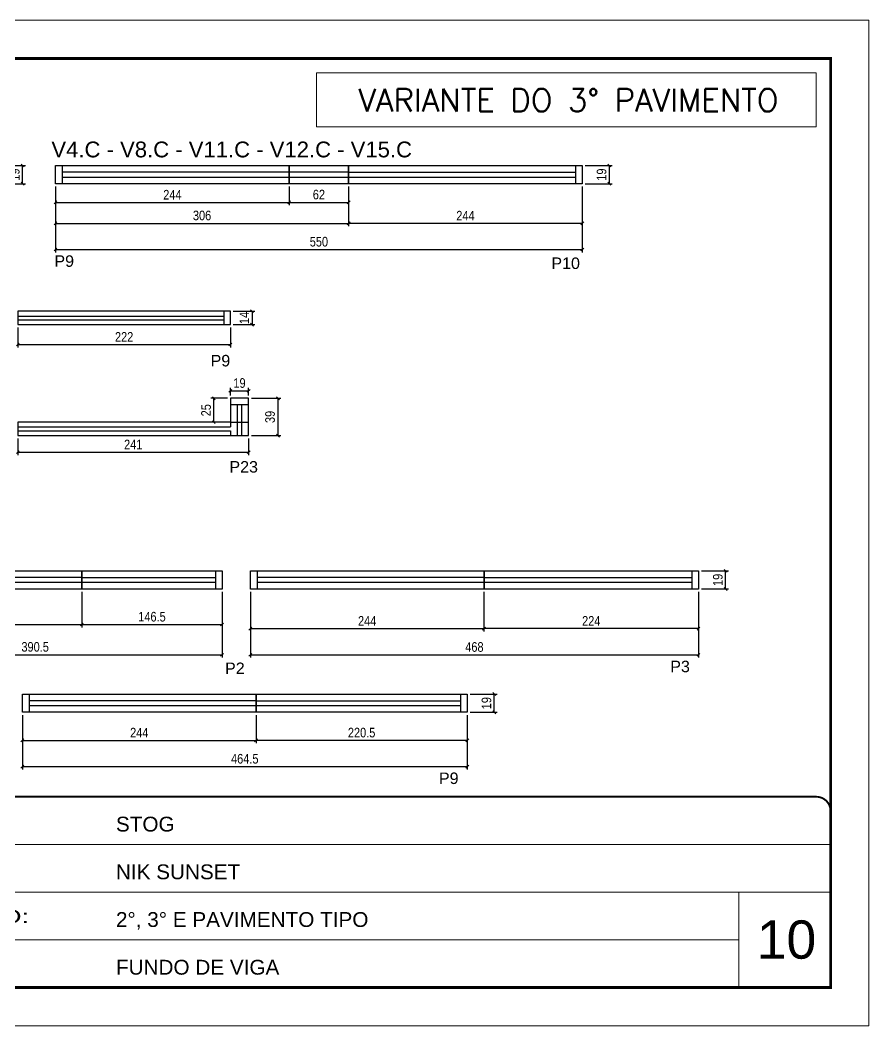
# Model space of a CAD drawing. Header units: millimetres. Extents: x 2437 to 8691, y -1523 to 4121.
# Drawn here: x 4634 to 5521, y 774 to 1824 of the extents above; entities that cross this region are included whole.
import ezdxf

# ---------------------------------------------------------------- set-up
doc = ezdxf.new("R2010")
doc.units = ezdxf.units.MM
doc.linetypes.add('CONTINUO', pattern=[0])
doc.linetypes.add('DASHED', pattern=[0.75, 0.5, -0.25])
for name, color, linetype in [('5', 5, 'Continuous'), ('COTA', 241, 'Continuous'), ('NOMENCLATURA', 7, 'Continuous'), ('Painéis', 200, 'Continuous'), ('SARR_2.2x7', 40, 'Continuous'), ('SARR_EDITAR', 141, 'Continuous')]:
    doc.layers.add(name, color=color, linetype=linetype)
for name, color, linetype, lineweight in [('CARIMBO', 255, 'Continuous', 9), ('Folhas', 255, 'Continuous', 9), ('SARRAFO DE PRESSAO', 251, 'DASHED', 9), ('Texto Seção', 7, 'Continuous', 15)]:
    doc.layers.add(name, color=color, linetype=linetype, lineweight=lineweight)
doc.styles.add('ARIAL', font='arial.ttf')
doc.styles.add('COTA TECNICA', font='techl___.ttf', dxfattribs={"height": 10})
doc.styles.add('COTA TECNICA-50', font='techl___.ttf', dxfattribs={"height": 10})
doc.styles.add('REGUA-120', font='ROMANS.shx', dxfattribs={"height": 15})
doc.styles.get("Standard").update_dxf_attribs({"font": 'arial.ttf'})
doc.styles.add('Tecnologia', font='')
doc.styles.get('Tecnologia').set_extended_font_data('Forgotten Futurist')
doc.dimstyles.new('COTA PAINEL-50', dxfattribs={"dimtxt": 10, "dimasz": 3, "dimexe": 3, "dimexo": 3, "dimgap": 3, "dimtad": 1, "dimdec": 1, "dimzin": 12, "dimdsep": 46, "dimtxsty": 'COTA TECNICA-50', "dimblk1": 'OBLIQUE', "dimblk2": 'OBLIQUE', "dimsah": 1, "dimcen": 0.9, "dimclrd": 4, "dimclre": 4, "dimclrt": 240, "dimadec": 1, "dimazin": 3, "dimtfac": 1, "dimtdec": 1, "dimtmove": 0, "dimatfit": 3, "dimfxl": 1, "dimtolj": 1, "dimtzin": 12, "dimarcsym": 0})
doc.dimstyles.new('PAINEL', dxfattribs={"dimtxt": 10, "dimasz": 3, "dimexe": 3, "dimexo": 3, "dimgap": 3, "dimtad": 1, "dimdec": 1, "dimzin": 12, "dimdsep": 46, "dimtxsty": 'COTA TECNICA', "dimblk1": 'OBLIQUE', "dimblk2": 'OBLIQUE', "dimsah": 1, "dimcen": 0.9, "dimclrd": 4, "dimclre": 4, "dimclrt": 240, "dimadec": 1, "dimazin": 3, "dimtfac": 1, "dimtdec": 1, "dimtmove": 0, "dimatfit": 3, "dimfxl": 1, "dimtolj": 1, "dimtzin": 12, "dimarcsym": 0})

# ---------------------------------------------------------------- blocks, each defined once
blk = doc.blocks.new('9999999999')
at = {"color": 30, "linetype": 'CONTINUO'}
for p, q in [((98564.6, 34379.6), (99584, 34379.6)), ((98564.6, 34329.8), (99488, 34329.8)), ((99584, 34329.8), (99488, 34329.8)), ((99488, 34329.8), (99488, 34230.2)), ((98564.6, 34280), (99488, 34280))]:
    blk.add_line(p, q, dxfattribs=at)
at = {"color": 30, "linetype": 'CONTINUO', "const_width": 2}
blk.add_lwpolyline([(99584, 34230.2), (99584, 34414.4, 0.414214), (99569, 34429.4), (98229, 34429.4, 0.414214), (98214, 34414.4), (98214, 34245.2, 0.414214), (98229, 34230.2), (99584, 34230.2)], format="xyb", dxfattribs=at)
at = {"layer": 'Folhas'}
blk.add_lwpolyline([(98139, 34190.2), (99624, 34190.2), (99624, 35240.2), (98139, 35240.2)], close=True, dxfattribs=at)
at = {"layer": 'Folhas', "color": 30, "const_width": 3}
blk.add_lwpolyline([(98214, 34230.2), (99584, 34230.2), (99584, 35200.2), (98214, 35200.2)], close=True, dxfattribs=at)
at = {"color": 7, "linetype": 'Continuous', "ltscale": 5, "style": 'ARIAL'}
for s, height, p in [('STOG', 15.48, (98837.7, 34393.1)), ('NIK SUNSET', 15.48, (98837.7, 34343.3)), ('2°, 3° E PAVIMENTO TIPO', 15.483, (98837.7, 34293.5)), ('FUNDO DE VIGA', 15.483, (98837.7, 34243.7))]:
    blk.add_text(s, height=height, dxfattribs=at).set_placement(p)
at = {"layer": 'Folhas', "color": 7, "style": 'Tecnologia', "width": 1.5}
blk.add_text('PAVIMENTO:', height=14, dxfattribs=at).set_placement((98573.7, 34297.5))
blk = doc.blocks.new('_Oblique')
at = {"color": 0, "linetype": 'ByBlock', "lineweight": -2}
blk.add_line((-0.5, -0.5), (0.5, 0.5), dxfattribs=at)
blk = doc.blocks.new('*D218')
at = {"layer": 'COTA', "color": 4, "lineweight": -2, "transparency": 16777216}
for p, q in [((5224.5, 1671.9), (5252.8, 1671.9)), ((5249.8, 1652.9), (5249.8, 1671.9)), ((5224.5, 1652.9), (5252.8, 1652.9))]:
    blk.add_line(p, q, dxfattribs=at)
at = {"layer": 'Defpoints', "color": 0, "transparency": 16777216}
for p in [(5221.5, 1671.9), (5249.8, 1671.9), (5221.5, 1652.9)]:
    blk.add_point(p, dxfattribs=at)
at = {"layer": 'COTA', "color": 4, "lineweight": -2, "transparency": 16777216, "xscale": 3, "yscale": 3, "zscale": 3}
for p, rotation in [((5249.8, 1671.9), 90), ((5249.8, 1652.9), 270)]:
    blk.add_blockref('_Oblique', p, dxfattribs=dict(at, rotation=rotation))
at = {"layer": 'COTA', "color": 240, "transparency": 16777216, "insert": (5241.7, 1662.4), "char_height": 10, "attachment_point": 5, "rotation": 90, "style": 'COTA TECNICA'}
blk.add_mtext('\\A1;19', dxfattribs=at)
blk = doc.blocks.new('*D219')
at = {"layer": 'COTA', "color": 4, "linetype": 'ByBlock', "lineweight": -2, "transparency": 16777216}
for p, q in [((4671.5, 1649.9), (4671.5, 1630.4)), ((4915.5, 1649.9), (4915.5, 1630.4)), ((4671.5, 1633.4), (4915.5, 1633.4))]:
    blk.add_line(p, q, dxfattribs=at)
at = {"layer": 'Defpoints', "color": 0, "linetype": 'ByBlock', "transparency": 16777216}
for p in [(4671.5, 1652.9), (4915.5, 1652.9), (4915.5, 1633.4)]:
    blk.add_point(p, dxfattribs=at)
at = {"layer": 'COTA', "color": 4, "linetype": 'ByBlock', "lineweight": -2, "transparency": 16777216, "xscale": 3, "yscale": 3, "zscale": 3, "rotation": 180}
blk.add_blockref('_Oblique', (4671.5, 1633.4), dxfattribs=at)
at = {"layer": 'COTA', "color": 4, "linetype": 'ByBlock', "lineweight": -2, "transparency": 16777216, "xscale": 3, "yscale": 3, "zscale": 3}
blk.add_blockref('_Oblique', (4915.5, 1633.4), dxfattribs=at)
at = {"layer": 'COTA', "color": 240, "linetype": 'ByBlock', "transparency": 16777216, "insert": (4793.5, 1641.4), "char_height": 10, "attachment_point": 5, "style": 'COTA TECNICA-50'}
blk.add_mtext('\\A1;244', dxfattribs=at)
blk = doc.blocks.new('*D220')
at = {"layer": 'COTA', "color": 4, "linetype": 'ByBlock', "lineweight": -2, "transparency": 16777216}
for p, q in [((4915.5, 1649.9), (4915.5, 1630.4)), ((4977.5, 1649.9), (4977.5, 1630.4)), ((4915.5, 1633.4), (4977.5, 1633.4))]:
    blk.add_line(p, q, dxfattribs=at)
at = {"layer": 'Defpoints', "color": 0, "linetype": 'ByBlock', "transparency": 16777216}
for p in [(4915.5, 1652.9), (4977.5, 1652.9), (4977.5, 1633.4)]:
    blk.add_point(p, dxfattribs=at)
at = {"layer": 'COTA', "color": 4, "linetype": 'ByBlock', "lineweight": -2, "transparency": 16777216, "xscale": 3, "yscale": 3, "zscale": 3, "rotation": 180}
blk.add_blockref('_Oblique', (4915.5, 1633.4), dxfattribs=at)
at = {"layer": 'COTA', "color": 4, "linetype": 'ByBlock', "lineweight": -2, "transparency": 16777216, "xscale": 3, "yscale": 3, "zscale": 3}
blk.add_blockref('_Oblique', (4977.5, 1633.4), dxfattribs=at)
at = {"layer": 'COTA', "color": 240, "linetype": 'ByBlock', "transparency": 16777216, "insert": (4946.5, 1641.5), "char_height": 10, "attachment_point": 5, "style": 'COTA TECNICA-50'}
blk.add_mtext('\\A1;62', dxfattribs=at)
blk = doc.blocks.new('*D221')
at = {"layer": 'COTA', "color": 4, "linetype": 'ByBlock', "lineweight": -2, "transparency": 16777216}
for p, q in [((4977.5, 1649.9), (4977.5, 1608.5)), ((5221.5, 1649.9), (5221.5, 1608.5)), ((5221.5, 1611.5), (4977.5, 1611.5))]:
    blk.add_line(p, q, dxfattribs=at)
at = {"layer": 'Defpoints', "color": 0, "linetype": 'ByBlock', "transparency": 16777216}
for p in [(4977.5, 1652.9), (5221.5, 1652.9), (4977.5, 1611.5)]:
    blk.add_point(p, dxfattribs=at)
at = {"layer": 'COTA', "color": 4, "linetype": 'ByBlock', "lineweight": -2, "transparency": 16777216, "xscale": 3, "yscale": 3, "zscale": 3, "rotation": 180}
blk.add_blockref('_Oblique', (4977.5, 1611.5), dxfattribs=at)
at = {"layer": 'COTA', "color": 4, "linetype": 'ByBlock', "lineweight": -2, "transparency": 16777216, "xscale": 3, "yscale": 3, "zscale": 3}
blk.add_blockref('_Oblique', (5221.5, 1611.5), dxfattribs=at)
at = {"layer": 'COTA', "color": 240, "linetype": 'ByBlock', "transparency": 16777216, "insert": (5099.5, 1619.5), "char_height": 10, "attachment_point": 5, "style": 'COTA TECNICA-50'}
blk.add_mtext('\\A1;244', dxfattribs=at)
blk = doc.blocks.new('*D241')
at = {"layer": 'COTA', "color": 4, "lineweight": -2, "transparency": 16777216}
for p, q in [((4671.5, 1649.9), (4671.5, 1581.2)), ((5221.5, 1649.9), (5221.5, 1581.2)), ((4671.5, 1584.2), (5221.5, 1584.2))]:
    blk.add_line(p, q, dxfattribs=at)
at = {"layer": 'Defpoints', "color": 0, "transparency": 16777216}
for p in [(4671.5, 1652.9), (5221.5, 1652.9), (5221.5, 1584.2)]:
    blk.add_point(p, dxfattribs=at)
at = {"layer": 'COTA', "color": 4, "lineweight": -2, "transparency": 16777216, "xscale": 3, "yscale": 3, "zscale": 3, "rotation": 180}
blk.add_blockref('_Oblique', (4671.5, 1584.2), dxfattribs=at)
at = {"layer": 'COTA', "color": 4, "lineweight": -2, "transparency": 16777216, "xscale": 3, "yscale": 3, "zscale": 3}
blk.add_blockref('_Oblique', (5221.5, 1584.2), dxfattribs=at)
at = {"layer": 'COTA', "color": 240, "transparency": 16777216, "insert": (4946.5, 1592.3), "char_height": 10, "attachment_point": 5, "style": 'COTA TECNICA'}
blk.add_mtext('\\A1;550', dxfattribs=at)
blk = doc.blocks.new('*D222')
at = {"layer": 'COTA', "color": 4, "lineweight": -2, "transparency": 16777216}
for p, q in [((4611.8, 1671.9), (4640.1, 1671.9)), ((4637.1, 1652.9), (4637.1, 1671.9)), ((4611.8, 1652.9), (4640.1, 1652.9))]:
    blk.add_line(p, q, dxfattribs=at)
at = {"layer": 'Defpoints', "color": 0, "transparency": 16777216}
for p in [(4608.8, 1671.9), (4637.1, 1671.9), (4608.8, 1652.9)]:
    blk.add_point(p, dxfattribs=at)
at = {"layer": 'COTA', "color": 4, "lineweight": -2, "transparency": 16777216, "xscale": 3, "yscale": 3, "zscale": 3}
for p, rotation in [((4637.1, 1671.9), 90), ((4637.1, 1652.9), 270)]:
    blk.add_blockref('_Oblique', p, dxfattribs=dict(at, rotation=rotation))
at = {"layer": 'COTA', "color": 240, "transparency": 16777216, "insert": (4629, 1662.4), "char_height": 10, "attachment_point": 5, "rotation": 90, "style": 'COTA TECNICA'}
blk.add_mtext('\\A1;19', dxfattribs=at)
blk = doc.blocks.new('*D227')
at = {"layer": 'COTA', "color": 4, "lineweight": -2, "transparency": 16777216}
for p, q in [((4632.1, 1502.8), (4632.1, 1482)), ((4854.1, 1502.8), (4854.1, 1482)), ((4632.1, 1485), (4854.1, 1485))]:
    blk.add_line(p, q, dxfattribs=at)
at = {"layer": 'Defpoints', "color": 0, "transparency": 16777216}
for p in [(4632.1, 1505.8), (4854.1, 1505.8), (4854.1, 1485)]:
    blk.add_point(p, dxfattribs=at)
at = {"layer": 'COTA', "color": 4, "lineweight": -2, "transparency": 16777216, "xscale": 3, "yscale": 3, "zscale": 3, "rotation": 180}
blk.add_blockref('_Oblique', (4632.1, 1485), dxfattribs=at)
at = {"layer": 'COTA', "color": 4, "lineweight": -2, "transparency": 16777216, "xscale": 3, "yscale": 3, "zscale": 3}
blk.add_blockref('_Oblique', (4854.1, 1485), dxfattribs=at)
at = {"layer": 'COTA', "color": 240, "transparency": 16777216, "insert": (4743.1, 1493), "char_height": 10, "attachment_point": 5, "style": 'COTA TECNICA'}
blk.add_mtext('\\A1;222', dxfattribs=at)
blk = doc.blocks.new('*D243')
at = {"layer": 'COTA', "color": 4, "lineweight": -2, "transparency": 16777216}
for p, q in [((4857.1, 1519.8), (4879.7, 1519.8)), ((4876.7, 1519.8), (4876.7, 1505.8)), ((4857.1, 1505.8), (4879.7, 1505.8))]:
    blk.add_line(p, q, dxfattribs=at)
at = {"layer": 'Defpoints', "color": 0, "transparency": 16777216}
for p in [(4854.1, 1519.8), (4854.1, 1505.8), (4876.7, 1505.8)]:
    blk.add_point(p, dxfattribs=at)
at = {"layer": 'COTA', "color": 4, "lineweight": -2, "transparency": 16777216, "xscale": 3, "yscale": 3, "zscale": 3}
for p, rotation in [((4876.7, 1519.8), 90), ((4876.7, 1505.8), 270)]:
    blk.add_blockref('_Oblique', p, dxfattribs=dict(at, rotation=rotation))
at = {"layer": 'COTA', "color": 240, "transparency": 16777216, "insert": (4868.6, 1512.8), "char_height": 10, "attachment_point": 5, "rotation": 90, "style": 'COTA TECNICA-50'}
blk.add_mtext('\\A1;14', dxfattribs=at)
blk = doc.blocks.new('*D201')
at = {"layer": 'COTA', "color": 4, "lineweight": -2, "transparency": 16777216}
for p, q in [((4632.1, 1386.9), (4632.1, 1369.6)), ((4873.1, 1386.9), (4873.1, 1369.6)), ((4632.1, 1372.6), (4873.1, 1372.6))]:
    blk.add_line(p, q, dxfattribs=at)
at = {"layer": 'Defpoints', "color": 0, "transparency": 16777216}
for p in [(4632.1, 1389.9), (4873.1, 1389.9), (4873.1, 1372.6)]:
    blk.add_point(p, dxfattribs=at)
at = {"layer": 'COTA', "color": 4, "lineweight": -2, "transparency": 16777216, "xscale": 3, "yscale": 3, "zscale": 3, "rotation": 180}
blk.add_blockref('_Oblique', (4632.1, 1372.6), dxfattribs=at)
at = {"layer": 'COTA', "color": 4, "lineweight": -2, "transparency": 16777216, "xscale": 3, "yscale": 3, "zscale": 3}
blk.add_blockref('_Oblique', (4873.1, 1372.6), dxfattribs=at)
at = {"layer": 'COTA', "color": 240, "transparency": 16777216, "insert": (4752.6, 1380.7), "char_height": 10, "attachment_point": 5, "style": 'COTA TECNICA'}
blk.add_mtext('\\A1;241', dxfattribs=at)
blk = doc.blocks.new('*D208')
at = {"layer": 'COTA', "color": 4, "linetype": 'ByBlock', "lineweight": -2, "transparency": 16777216}
for p, q in [((4454.9, 1226.8), (4454.9, 1189.7)), ((4698.9, 1226.8), (4698.9, 1189.7)), ((4454.9, 1192.7), (4698.9, 1192.7))]:
    blk.add_line(p, q, dxfattribs=at)
at = {"layer": 'Defpoints', "color": 0, "linetype": 'ByBlock', "transparency": 16777216}
for p in [(4454.9, 1229.8), (4698.9, 1229.8), (4698.9, 1192.7)]:
    blk.add_point(p, dxfattribs=at)
at = {"layer": 'COTA', "color": 4, "linetype": 'ByBlock', "lineweight": -2, "transparency": 16777216, "xscale": 3, "yscale": 3, "zscale": 3, "rotation": 180}
blk.add_blockref('_Oblique', (4454.9, 1192.7), dxfattribs=at)
at = {"layer": 'COTA', "color": 4, "linetype": 'ByBlock', "lineweight": -2, "transparency": 16777216, "xscale": 3, "yscale": 3, "zscale": 3}
blk.add_blockref('_Oblique', (4698.9, 1192.7), dxfattribs=at)
at = {"layer": 'COTA', "color": 240, "linetype": 'ByBlock', "transparency": 16777216, "insert": (4576.9, 1200.8), "char_height": 10, "attachment_point": 5, "style": 'COTA TECNICA-50'}
blk.add_mtext('\\A1;244', dxfattribs=at)
blk = doc.blocks.new('*D209')
at = {"layer": 'COTA', "color": 4, "linetype": 'ByBlock', "lineweight": -2, "transparency": 16777216}
for p, q in [((4698.9, 1226.8), (4698.9, 1189.7)), ((4845.4, 1226.8), (4845.4, 1189.7)), ((4698.9, 1192.7), (4845.4, 1192.7))]:
    blk.add_line(p, q, dxfattribs=at)
at = {"layer": 'Defpoints', "color": 0, "linetype": 'ByBlock', "transparency": 16777216}
for p in [(4698.9, 1229.8), (4845.4, 1229.8), (4845.4, 1192.7)]:
    blk.add_point(p, dxfattribs=at)
at = {"layer": 'COTA', "color": 4, "linetype": 'ByBlock', "lineweight": -2, "transparency": 16777216, "xscale": 3, "yscale": 3, "zscale": 3, "rotation": 180}
blk.add_blockref('_Oblique', (4698.9, 1192.7), dxfattribs=at)
at = {"layer": 'COTA', "color": 4, "linetype": 'ByBlock', "lineweight": -2, "transparency": 16777216, "xscale": 3, "yscale": 3, "zscale": 3}
blk.add_blockref('_Oblique', (4845.4, 1192.7), dxfattribs=at)
at = {"layer": 'COTA', "color": 240, "linetype": 'ByBlock', "transparency": 16777216, "insert": (4772.2, 1200.8), "char_height": 10, "attachment_point": 5, "style": 'COTA TECNICA-50'}
blk.add_mtext('\\A1;146.5', dxfattribs=at)
blk = doc.blocks.new('*D237')
at = {"layer": 'COTA', "color": 4, "lineweight": -2, "transparency": 16777216}
for p, q in [((4454.9, 1226.8), (4454.9, 1158.1)), ((4845.4, 1226.8), (4845.4, 1158.1)), ((4454.9, 1161.1), (4845.4, 1161.1))]:
    blk.add_line(p, q, dxfattribs=at)
at = {"layer": 'Defpoints', "color": 0, "transparency": 16777216}
for p in [(4454.9, 1229.8), (4845.4, 1229.8), (4845.4, 1161.1)]:
    blk.add_point(p, dxfattribs=at)
at = {"layer": 'COTA', "color": 4, "lineweight": -2, "transparency": 16777216, "xscale": 3, "yscale": 3, "zscale": 3, "rotation": 180}
blk.add_blockref('_Oblique', (4454.9, 1161.1), dxfattribs=at)
at = {"layer": 'COTA', "color": 4, "lineweight": -2, "transparency": 16777216, "xscale": 3, "yscale": 3, "zscale": 3}
blk.add_blockref('_Oblique', (4845.4, 1161.1), dxfattribs=at)
at = {"layer": 'COTA', "color": 240, "transparency": 16777216, "insert": (4650.2, 1169.3), "char_height": 10, "attachment_point": 5, "style": 'COTA TECNICA'}
blk.add_mtext('\\A1;390.5', dxfattribs=at)
blk = doc.blocks.new('*D210')
at = {"layer": 'COTA', "color": 4, "lineweight": -2, "transparency": 16777216}
for p, q in [((5345.9, 1248.8), (5374.2, 1248.8)), ((5371.2, 1229.8), (5371.2, 1248.8)), ((5345.9, 1229.8), (5374.2, 1229.8))]:
    blk.add_line(p, q, dxfattribs=at)
at = {"layer": 'Defpoints', "color": 0, "transparency": 16777216}
for p in [(5342.9, 1248.8), (5371.2, 1248.8), (5342.9, 1229.8)]:
    blk.add_point(p, dxfattribs=at)
at = {"layer": 'COTA', "color": 4, "lineweight": -2, "transparency": 16777216, "xscale": 3, "yscale": 3, "zscale": 3}
for p, rotation in [((5371.2, 1248.8), 90), ((5371.2, 1229.8), 270)]:
    blk.add_blockref('_Oblique', p, dxfattribs=dict(at, rotation=rotation))
at = {"layer": 'COTA', "color": 240, "transparency": 16777216, "insert": (5363.1, 1239.3), "char_height": 10, "attachment_point": 5, "rotation": 90, "style": 'COTA TECNICA'}
blk.add_mtext('\\A1;19', dxfattribs=at)
blk = doc.blocks.new('*D211')
at = {"layer": 'COTA', "color": 4, "linetype": 'ByBlock', "lineweight": -2, "transparency": 16777216}
for p, q in [((4874.9, 1226.8), (4874.9, 1185.4)), ((5118.9, 1226.8), (5118.9, 1185.4)), ((4874.9, 1188.4), (5118.9, 1188.4))]:
    blk.add_line(p, q, dxfattribs=at)
at = {"layer": 'Defpoints', "color": 0, "linetype": 'ByBlock', "transparency": 16777216}
for p in [(4874.9, 1229.8), (5118.9, 1229.8), (5118.9, 1188.4)]:
    blk.add_point(p, dxfattribs=at)
at = {"layer": 'COTA', "color": 4, "linetype": 'ByBlock', "lineweight": -2, "transparency": 16777216, "xscale": 3, "yscale": 3, "zscale": 3, "rotation": 180}
blk.add_blockref('_Oblique', (4874.9, 1188.4), dxfattribs=at)
at = {"layer": 'COTA', "color": 4, "linetype": 'ByBlock', "lineweight": -2, "transparency": 16777216, "xscale": 3, "yscale": 3, "zscale": 3}
blk.add_blockref('_Oblique', (5118.9, 1188.4), dxfattribs=at)
at = {"layer": 'COTA', "color": 240, "linetype": 'ByBlock', "transparency": 16777216, "insert": (4996.9, 1196.5), "char_height": 10, "attachment_point": 5, "style": 'COTA TECNICA-50'}
blk.add_mtext('\\A1;244', dxfattribs=at)
blk = doc.blocks.new('*D212')
at = {"layer": 'COTA', "color": 4, "linetype": 'ByBlock', "lineweight": -2, "transparency": 16777216}
for p, q in [((5118.9, 1226.8), (5118.9, 1185.4)), ((5342.9, 1226.8), (5342.9, 1185.4)), ((5342.9, 1188.4), (5118.9, 1188.4))]:
    blk.add_line(p, q, dxfattribs=at)
at = {"layer": 'Defpoints', "color": 0, "linetype": 'ByBlock', "transparency": 16777216}
for p in [(5118.9, 1229.8), (5342.9, 1229.8), (5118.9, 1188.4)]:
    blk.add_point(p, dxfattribs=at)
at = {"layer": 'COTA', "color": 4, "linetype": 'ByBlock', "lineweight": -2, "transparency": 16777216, "xscale": 3, "yscale": 3, "zscale": 3, "rotation": 180}
blk.add_blockref('_Oblique', (5118.9, 1188.4), dxfattribs=at)
at = {"layer": 'COTA', "color": 4, "linetype": 'ByBlock', "lineweight": -2, "transparency": 16777216, "xscale": 3, "yscale": 3, "zscale": 3}
blk.add_blockref('_Oblique', (5342.9, 1188.4), dxfattribs=at)
at = {"layer": 'COTA', "color": 240, "linetype": 'ByBlock', "transparency": 16777216, "insert": (5230.9, 1196.5), "char_height": 10, "attachment_point": 5, "style": 'COTA TECNICA-50'}
blk.add_mtext('\\A1;224', dxfattribs=at)
blk = doc.blocks.new('*D238')
at = {"layer": 'COTA', "color": 4, "lineweight": -2, "transparency": 16777216}
for p, q in [((4874.9, 1226.8), (4874.9, 1158.1)), ((5342.9, 1226.8), (5342.9, 1158.1)), ((4874.9, 1161.1), (5342.9, 1161.1))]:
    blk.add_line(p, q, dxfattribs=at)
at = {"layer": 'Defpoints', "color": 0, "transparency": 16777216}
for p in [(4874.9, 1229.8), (5342.9, 1229.8), (5342.9, 1161.1)]:
    blk.add_point(p, dxfattribs=at)
at = {"layer": 'COTA', "color": 4, "lineweight": -2, "transparency": 16777216, "xscale": 3, "yscale": 3, "zscale": 3, "rotation": 180}
blk.add_blockref('_Oblique', (4874.9, 1161.1), dxfattribs=at)
at = {"layer": 'COTA', "color": 4, "lineweight": -2, "transparency": 16777216, "xscale": 3, "yscale": 3, "zscale": 3}
blk.add_blockref('_Oblique', (5342.9, 1161.1), dxfattribs=at)
at = {"layer": 'COTA', "color": 240, "transparency": 16777216, "insert": (5108.9, 1169.2), "char_height": 10, "attachment_point": 5, "style": 'COTA TECNICA'}
blk.add_mtext('\\A1;468', dxfattribs=at)
blk = doc.blocks.new('*D215')
at = {"layer": 'COTA', "color": 4, "lineweight": -2, "transparency": 16777216}
for p, q in [((5104.4, 1120.1), (5132.6, 1120.1)), ((5129.6, 1101.1), (5129.6, 1120.1)), ((5104.4, 1101.1), (5132.6, 1101.1))]:
    blk.add_line(p, q, dxfattribs=at)
at = {"layer": 'Defpoints', "color": 0, "transparency": 16777216}
for p in [(5101.4, 1120.1), (5129.6, 1120.1), (5101.4, 1101.1)]:
    blk.add_point(p, dxfattribs=at)
at = {"layer": 'COTA', "color": 4, "lineweight": -2, "transparency": 16777216, "xscale": 3, "yscale": 3, "zscale": 3}
for p, rotation in [((5129.6, 1120.1), 90), ((5129.6, 1101.1), 270)]:
    blk.add_blockref('_Oblique', p, dxfattribs=dict(at, rotation=rotation))
at = {"layer": 'COTA', "color": 240, "transparency": 16777216, "insert": (5121.5, 1110.6), "char_height": 10, "attachment_point": 5, "rotation": 90, "style": 'COTA TECNICA'}
blk.add_mtext('\\A1;19', dxfattribs=at)
blk = doc.blocks.new('*D216')
at = {"layer": 'COTA', "color": 4, "linetype": 'ByBlock', "lineweight": -2, "transparency": 16777216}
for p, q in [((4636.9, 1098.1), (4636.9, 1068.7)), ((4880.9, 1098.1), (4880.9, 1068.7)), ((4636.9, 1071.7), (4880.9, 1071.7))]:
    blk.add_line(p, q, dxfattribs=at)
at = {"layer": 'Defpoints', "color": 0, "linetype": 'ByBlock', "transparency": 16777216}
for p in [(4636.9, 1101.1), (4880.9, 1101.1), (4880.9, 1071.7)]:
    blk.add_point(p, dxfattribs=at)
at = {"layer": 'COTA', "color": 4, "linetype": 'ByBlock', "lineweight": -2, "transparency": 16777216, "xscale": 3, "yscale": 3, "zscale": 3, "rotation": 180}
blk.add_blockref('_Oblique', (4636.9, 1071.7), dxfattribs=at)
at = {"layer": 'COTA', "color": 4, "linetype": 'ByBlock', "lineweight": -2, "transparency": 16777216, "xscale": 3, "yscale": 3, "zscale": 3}
blk.add_blockref('_Oblique', (4880.9, 1071.7), dxfattribs=at)
at = {"layer": 'COTA', "color": 240, "linetype": 'ByBlock', "transparency": 16777216, "insert": (4758.9, 1079.8), "char_height": 10, "attachment_point": 5, "style": 'COTA TECNICA-50'}
blk.add_mtext('\\A1;244', dxfattribs=at)
blk = doc.blocks.new('*D217')
at = {"layer": 'COTA', "color": 4, "linetype": 'ByBlock', "lineweight": -2, "transparency": 16777216}
for p, q in [((4880.9, 1098.1), (4880.9, 1068.7)), ((5101.4, 1098.1), (5101.4, 1068.7)), ((5101.4, 1071.7), (4880.9, 1071.7))]:
    blk.add_line(p, q, dxfattribs=at)
at = {"layer": 'Defpoints', "color": 0, "linetype": 'ByBlock', "transparency": 16777216}
for p in [(4880.9, 1101.1), (5101.4, 1101.1), (4880.9, 1071.7)]:
    blk.add_point(p, dxfattribs=at)
at = {"layer": 'COTA', "color": 4, "linetype": 'ByBlock', "lineweight": -2, "transparency": 16777216, "xscale": 3, "yscale": 3, "zscale": 3, "rotation": 180}
blk.add_blockref('_Oblique', (4880.9, 1071.7), dxfattribs=at)
at = {"layer": 'COTA', "color": 4, "linetype": 'ByBlock', "lineweight": -2, "transparency": 16777216, "xscale": 3, "yscale": 3, "zscale": 3}
blk.add_blockref('_Oblique', (5101.4, 1071.7), dxfattribs=at)
at = {"layer": 'COTA', "color": 240, "linetype": 'ByBlock', "transparency": 16777216, "insert": (4991.1, 1079.8), "char_height": 10, "attachment_point": 5, "style": 'COTA TECNICA-50'}
blk.add_mtext('\\A1;220.5', dxfattribs=at)
blk = doc.blocks.new('*D240')
at = {"layer": 'COTA', "color": 4, "lineweight": -2, "transparency": 16777216}
for p, q in [((4636.9, 1098.1), (4636.9, 1041.4)), ((5101.4, 1098.1), (5101.4, 1041.4)), ((4636.9, 1044.4), (5101.4, 1044.4))]:
    blk.add_line(p, q, dxfattribs=at)
at = {"layer": 'Defpoints', "color": 0, "transparency": 16777216}
for p in [(4636.9, 1101.1), (5101.4, 1101.1), (5101.4, 1044.4)]:
    blk.add_point(p, dxfattribs=at)
at = {"layer": 'COTA', "color": 4, "lineweight": -2, "transparency": 16777216, "xscale": 3, "yscale": 3, "zscale": 3, "rotation": 180}
blk.add_blockref('_Oblique', (4636.9, 1044.4), dxfattribs=at)
at = {"layer": 'COTA', "color": 4, "lineweight": -2, "transparency": 16777216, "xscale": 3, "yscale": 3, "zscale": 3}
blk.add_blockref('_Oblique', (5101.4, 1044.4), dxfattribs=at)
at = {"layer": 'COTA', "color": 240, "transparency": 16777216, "insert": (4869.1, 1052.5), "char_height": 10, "attachment_point": 5, "style": 'COTA TECNICA'}
blk.add_mtext('\\A1;464.5', dxfattribs=at)
blk = doc.blocks.new('*D232')
at = {"layer": 'COTA', "color": 4, "lineweight": -2, "transparency": 16777216}
for p, q in [((4876.1, 1428.9), (4906.8, 1428.9)), ((4903.8, 1389.9), (4903.8, 1428.9)), ((4876.1, 1389.9), (4906.8, 1389.9))]:
    blk.add_line(p, q, dxfattribs=at)
at = {"layer": 'Defpoints', "color": 0, "transparency": 16777216}
for p in [(4873.1, 1428.9), (4903.8, 1428.9), (4873.1, 1389.9)]:
    blk.add_point(p, dxfattribs=at)
at = {"layer": 'COTA', "color": 4, "lineweight": -2, "transparency": 16777216, "xscale": 3, "yscale": 3, "zscale": 3}
for p, rotation in [((4903.8, 1428.9), 90), ((4903.8, 1389.9), 270)]:
    blk.add_blockref('_Oblique', p, dxfattribs=dict(at, rotation=rotation))
at = {"layer": 'COTA', "color": 240, "transparency": 16777216, "insert": (4895.5, 1409.4), "char_height": 10, "attachment_point": 5, "rotation": 90, "style": 'COTA TECNICA-50'}
blk.add_mtext('\\A1;39', dxfattribs=at)
blk = doc.blocks.new('*D233')
at = {"layer": 'COTA', "color": 4, "lineweight": -2, "transparency": 16777216}
for p, q in [((4851.1, 1428.9), (4833.8, 1428.9)), ((4836.8, 1403.9), (4836.8, 1428.9)), ((4851.1, 1403.9), (4833.8, 1403.9))]:
    blk.add_line(p, q, dxfattribs=at)
at = {"layer": 'Defpoints', "color": 0, "transparency": 16777216}
for p in [(4836.8, 1428.9), (4854.1, 1428.9), (4854.1, 1403.9)]:
    blk.add_point(p, dxfattribs=at)
at = {"layer": 'COTA', "color": 4, "lineweight": -2, "transparency": 16777216, "xscale": 3, "yscale": 3, "zscale": 3}
for p, rotation in [((4836.8, 1428.9), 90), ((4836.8, 1403.9), 270)]:
    blk.add_blockref('_Oblique', p, dxfattribs=dict(at, rotation=rotation))
at = {"layer": 'COTA', "color": 240, "transparency": 16777216, "insert": (4828.7, 1416.4), "char_height": 10, "attachment_point": 5, "rotation": 90, "style": 'COTA TECNICA-50'}
blk.add_mtext('\\A1;25', dxfattribs=at)
blk = doc.blocks.new('*D234')
at = {"layer": 'COTA', "color": 4, "lineweight": -2, "transparency": 16777216}
for p, q in [((4854.1, 1431.9), (4854.1, 1439.7)), ((4873.1, 1431.9), (4873.1, 1439.7)), ((4854.1, 1436.7), (4873.1, 1436.7))]:
    blk.add_line(p, q, dxfattribs=at)
at = {"layer": 'Defpoints', "color": 0, "transparency": 16777216}
for p in [(4854.1, 1428.9), (4873.1, 1436.7), (4873.1, 1428.9)]:
    blk.add_point(p, dxfattribs=at)
at = {"layer": 'COTA', "color": 4, "lineweight": -2, "transparency": 16777216, "xscale": 3, "yscale": 3, "zscale": 3, "rotation": 180}
blk.add_blockref('_Oblique', (4854.1, 1436.7), dxfattribs=at)
at = {"layer": 'COTA', "color": 4, "lineweight": -2, "transparency": 16777216, "xscale": 3, "yscale": 3, "zscale": 3}
blk.add_blockref('_Oblique', (4873.1, 1436.7), dxfattribs=at)
at = {"layer": 'COTA', "color": 240, "transparency": 16777216, "insert": (4863.6, 1444.8), "char_height": 10, "attachment_point": 5, "style": 'COTA TECNICA-50'}
blk.add_mtext('\\A1;19', dxfattribs=at)
blk = doc.blocks.new('*D230')
at = {"layer": 'COTA', "color": 4, "lineweight": -2, "transparency": 16777216}
for p, q in [((4671.5, 1649.9), (4671.5, 1608.5)), ((4977.5, 1649.9), (4977.5, 1608.5)), ((4671.5, 1611.5), (4977.5, 1611.5))]:
    blk.add_line(p, q, dxfattribs=at)
at = {"layer": 'Defpoints', "color": 0, "transparency": 16777216}
for p in [(4671.5, 1652.9), (4977.5, 1652.9), (4977.5, 1611.5)]:
    blk.add_point(p, dxfattribs=at)
at = {"layer": 'COTA', "color": 4, "lineweight": -2, "transparency": 16777216, "xscale": 3, "yscale": 3, "zscale": 3, "rotation": 180}
blk.add_blockref('_Oblique', (4671.5, 1611.5), dxfattribs=at)
at = {"layer": 'COTA', "color": 4, "lineweight": -2, "transparency": 16777216, "xscale": 3, "yscale": 3, "zscale": 3}
blk.add_blockref('_Oblique', (4977.5, 1611.5), dxfattribs=at)
at = {"layer": 'COTA', "color": 240, "transparency": 16777216, "insert": (4824.5, 1619.7), "char_height": 10, "attachment_point": 5, "style": 'COTA TECNICA-50'}
blk.add_mtext('\\A1;306', dxfattribs=at)

msp = doc.modelspace()

# ---------------------------------------------------------------- linework, layer by layer
at = {"layer": 'Painéis'}
for p, q in [((4873.06, 1428.91), (4854.06, 1428.91)), ((4854.06, 1428.91), (4854.06, 1403.91)), ((4873.06, 1389.91), (4873.06, 1428.91)), ((4854.06, 1403.91), (4873.06, 1403.91))]:
    msp.add_line(p, q, dxfattribs=at)
for points in [[(4915.54, 1652.86), (4671.54, 1652.86), (4671.54, 1671.86), (4915.54, 1671.86)], [(4915.54, 1671.86), (4977.54, 1671.86), (4977.54, 1652.86), (4915.54, 1652.86)], [(4977.54, 1671.86), (5221.52, 1671.86), (5221.52, 1652.86), (4977.54, 1652.86)], [(4854.08, 1519.77), (4632.08, 1519.77), (4632.08, 1505.77), (4854.08, 1505.77)], [(4698.94, 1229.78), (4454.94, 1229.78), (4454.94, 1248.78), (4698.94, 1248.78)], [(4698.94, 1248.78), (4845.44, 1248.78), (4845.44, 1229.78), (4698.94, 1229.78)], [(5118.94, 1229.78), (4874.94, 1229.78), (4874.94, 1248.78), (5118.94, 1248.78)], [(5118.94, 1248.78), (5118.94, 1248.78), (5118.94, 1229.78), (5118.94, 1229.78)], [(5118.94, 1248.78), (5342.92, 1248.78), (5342.92, 1229.78), (5118.94, 1229.78)], [(4880.88, 1101.13), (4636.88, 1101.13), (4636.88, 1120.13), (4880.88, 1120.13)], [(4880.88, 1120.13), (4880.88, 1120.13), (4880.88, 1101.13), (4880.88, 1101.13)], [(4880.88, 1120.13), (5101.37, 1120.13), (5101.37, 1101.13), (4880.88, 1101.13)]]:
    msp.add_lwpolyline(points, close=True, dxfattribs=at)
msp.add_lwpolyline([(4854.06, 1403.91), (4632.06, 1403.91), (4632.06, 1389.91), (4873.06, 1389.91), (4873.06, 1403.91)], dxfattribs=at)
at = {"layer": 'SARR_2.2x7', "linetype": 'Continuous'}
for p, q in [((4678.54, 1671.86), (4678.54, 1652.86)), ((5214.52, 1671.86), (5214.52, 1652.86)), ((4977.54, 1664.86), (4678.54, 1664.86)), ((4678.54, 1659.86), (4977.54, 1659.86)), ((4977.54, 1664.86), (5214.52, 1664.86)), ((4977.54, 1659.86), (5214.52, 1659.86)), ((4847.08, 1519.77), (4847.08, 1505.77)), ((4873.06, 1421.91), (4854.06, 1421.91)), ((4861.06, 1421.91), (4861.06, 1389.91)), ((4866.06, 1389.91), (4866.06, 1421.91)), ((4698.94, 1241.78), (4461.94, 1241.78)), ((4698.94, 1241.78), (4838.43, 1241.78)), ((4838.43, 1248.78), (4838.43, 1229.78)), ((4881.94, 1248.78), (4881.94, 1229.78)), ((5118.94, 1241.78), (4881.94, 1241.78)), ((5118.94, 1241.78), (5335.92, 1241.78)), ((5335.92, 1248.78), (5335.92, 1229.78)), ((4461.94, 1236.78), (4698.94, 1236.78)), ((4698.94, 1236.78), (4838.43, 1236.78)), ((4881.94, 1236.78), (5118.94, 1236.78)), ((5118.94, 1236.78), (5335.92, 1236.78)), ((4643.88, 1120.13), (4643.88, 1101.13)), ((4880.88, 1113.13), (4643.88, 1113.13)), ((4880.88, 1113.13), (5094.37, 1113.13)), ((5094.37, 1120.13), (5094.37, 1101.13)), ((4643.88, 1108.13), (4880.88, 1108.13)), ((4880.88, 1108.13), (5094.37, 1108.13))]:
    msp.add_line(p, q, dxfattribs=at)
at = {"layer": 'SARR_EDITAR', "linetype": 'Continuous'}
for p, q in [((4632.08, 1514.77), (4847.08, 1514.77)), ((4632.08, 1510.77), (4847.08, 1510.77)), ((4632.08, 1398.91), (4854.06, 1398.91)), ((4854.06, 1403.91), (4854.06, 1398.91)), ((4632.08, 1394.91), (4854.06, 1394.91)), ((4854.06, 1394.91), (4854.06, 1389.91))]:
    msp.add_line(p, q, dxfattribs=at)
at = {"layer": 'Texto Seção'}
msp.add_lwpolyline([(4943.95, 1768.8), (5465.93, 1768.8), (5465.93, 1712.12), (4943.95, 1712.12)], close=True, dxfattribs=at)

# ---------------------------------------------------------------- block references
at = {"layer": 'SARRAFO DE PRESSAO', "color": 6, "linetype": 'ByBlock'}
msp.add_blockref('9999999999', (-94103.14, -33416.52), dxfattribs=at)

# ---------------------------------------------------------------- texts
at = {"layer": '5', "linetype": 'Continuous'}
for s, p in [('P9', (4670.3, 1566.13)), ('P10', (5189.26, 1563.88)), ('P9', (4833.42, 1462.16)), ('P23', (4853.06, 1351.32)), ('P3', (5313.4, 1142.89)), ('P2', (4848.47, 1141.01)), ('P9', (5071.85, 1026.19))]:
    msp.add_text(s, height=12, rotation=359.99996, dxfattribs=at).set_placement(p)
at = {"layer": 'CARIMBO', "style": 'ARIAL'}
msp.add_text('10', height=40, dxfattribs=at).set_placement((5403.7, 843.83))
at = {"layer": 'NOMENCLATURA', "linetype": 'Continuous'}
msp.add_text('V4.C - V8.C - V11.C - V12.C - V15.C', height=16.5, dxfattribs=at).set_placement((4667.15, 1680.41))
at = {"layer": 'Texto Seção', "insert": (4886.83, 1728.23), "char_height": 23.7362, "width": 640.4194, "attachment_point": 7, "style": 'REGUA-120'}
msp.add_mtext('\\pxqc,t6;^JVARIANTE DO 3° PAVIMENTO', dxfattribs=at)

# ---------------------------------------------------------------- dimensions: what is measured, and where the dimension line sits
at = {"layer": 'COTA'}
for base, p1, p2, dimstyle, picture, middle in [((4637.06, 1671.86), (4608.8, 1652.86), (4608.8, 1671.86), 'PAINEL', '*D222', (4628.98, 1662.36)), ((5249.79, 1671.86), (5221.52, 1652.86), (5221.52, 1671.86), 'PAINEL', '*D218', (5241.7, 1662.36)), ((4836.85, 1428.91), (4854.06, 1403.91), (4854.06, 1428.91), 'COTA PAINEL-50', '*D233', (4828.74, 1416.41)), ((4903.75, 1428.91), (4873.06, 1389.91), (4873.06, 1428.91), 'COTA PAINEL-50', '*D232', (4895.5, 1409.41)), ((5371.19, 1248.78), (5342.92, 1229.78), (5342.92, 1248.78), 'PAINEL', '*D210', (5363.1, 1239.28)), ((5129.64, 1120.13), (5101.37, 1101.13), (5101.37, 1120.13), 'PAINEL', '*D215', (5121.55, 1110.63))]:
    dim = msp.add_linear_dim(base=base, p1=p1, p2=p2, angle=90, dimstyle=dimstyle, dxfattribs=at)
    dim.commit()
    dim.dimension.update_dxf_attribs({"geometry": picture, "text_midpoint": middle})
at = {"layer": 'COTA', "color": 5}
for base, p1, p2, picture, middle in [((5221.52, 1584.15), (4671.54, 1652.86), (5221.52, 1652.86), '*D241', (4946.53, 1592.26)), ((4854.08, 1485.01), (4632.08, 1505.77), (4854.08, 1505.77), '*D227', (4743.08, 1493.01)), ((4873.06, 1372.62), (4632.06, 1389.91), (4873.06, 1389.91), '*D201', (4752.56, 1380.69)), ((4845.43, 1161.07), (4454.94, 1229.78), (4845.43, 1229.78), '*D237', (4650.19, 1169.32)), ((5342.92, 1161.07), (4874.94, 1229.78), (5342.92, 1229.78), '*D238', (5108.93, 1169.19)), ((5101.37, 1044.37), (4636.88, 1101.13), (5101.37, 1101.13), '*D240', (4869.13, 1052.48))]:
    dim = msp.add_linear_dim(base=base, p1=p1, p2=p2, dimstyle='PAINEL', dxfattribs=at)
    dim.commit()
    dim.dimension.update_dxf_attribs({"geometry": picture, "text_midpoint": middle})
at = {"layer": 'COTA'}
for base, p1, p2, picture, middle in [((4977.54, 1611.48), (4671.54, 1652.86), (4977.54, 1652.86), '*D230', (4824.54, 1619.7)), ((4873.06, 1436.68), (4854.06, 1428.91), (4873.06, 1428.91), '*D234', (4863.56, 1444.77))]:
    dim = msp.add_linear_dim(base=base, p1=p1, p2=p2, dimstyle='COTA PAINEL-50', dxfattribs=at)
    dim.commit()
    dim.dimension.update_dxf_attribs({"geometry": picture, "text_midpoint": middle})
at = {"layer": 'COTA', "color": 1, "linetype": 'ByBlock'}
for base, p1, p2, picture, middle in [((4915.54, 1633.35), (4671.54, 1652.86), (4915.54, 1652.86), '*D219', (4793.54, 1641.42)), ((4977.54, 1633.35), (4915.54, 1652.86), (4977.54, 1652.86), '*D220', (4946.54, 1641.45)), ((4977.54, 1611.48), (5221.52, 1652.86), (4977.54, 1652.86), '*D221', (5099.53, 1619.55)), ((4698.94, 1192.73), (4454.94, 1229.78), (4698.94, 1229.78), '*D208', (4576.94, 1200.81)), ((4845.43, 1192.73), (4698.94, 1229.78), (4845.43, 1229.78), '*D209', (4772.19, 1200.84)), ((5118.94, 1188.39), (4874.94, 1229.78), (5118.94, 1229.78), '*D211', (4996.94, 1196.46)), ((5118.94, 1188.39), (5342.92, 1229.78), (5118.94, 1229.78), '*D212', (5230.93, 1196.46)), ((4880.88, 1071.69), (4636.88, 1101.13), (4880.88, 1101.13), '*D216', (4758.88, 1079.77)), ((4880.88, 1071.69), (5101.37, 1101.13), (4880.88, 1101.13), '*D217', (4991.13, 1079.8))]:
    dim = msp.add_linear_dim(base=base, p1=p1, p2=p2, dimstyle='COTA PAINEL-50', override={"dimarcsym": 1}, dxfattribs=at)
    dim.commit()
    dim.dimension.update_dxf_attribs({"geometry": picture, "text_midpoint": middle})
at = {"layer": 'COTA'}
dim = msp.add_linear_dim(base=(4876.71, 1505.77), p1=(4854.08, 1519.77), p2=(4854.08, 1505.77), angle=90, dimstyle='COTA PAINEL-50', dxfattribs=at)
dim.commit()
dim.dimension.update_dxf_attribs({"geometry": '*D243', "text_midpoint": (4876.71, 1512.77), "dimtype": 160})

doc.saveas('drawing.dxf')
